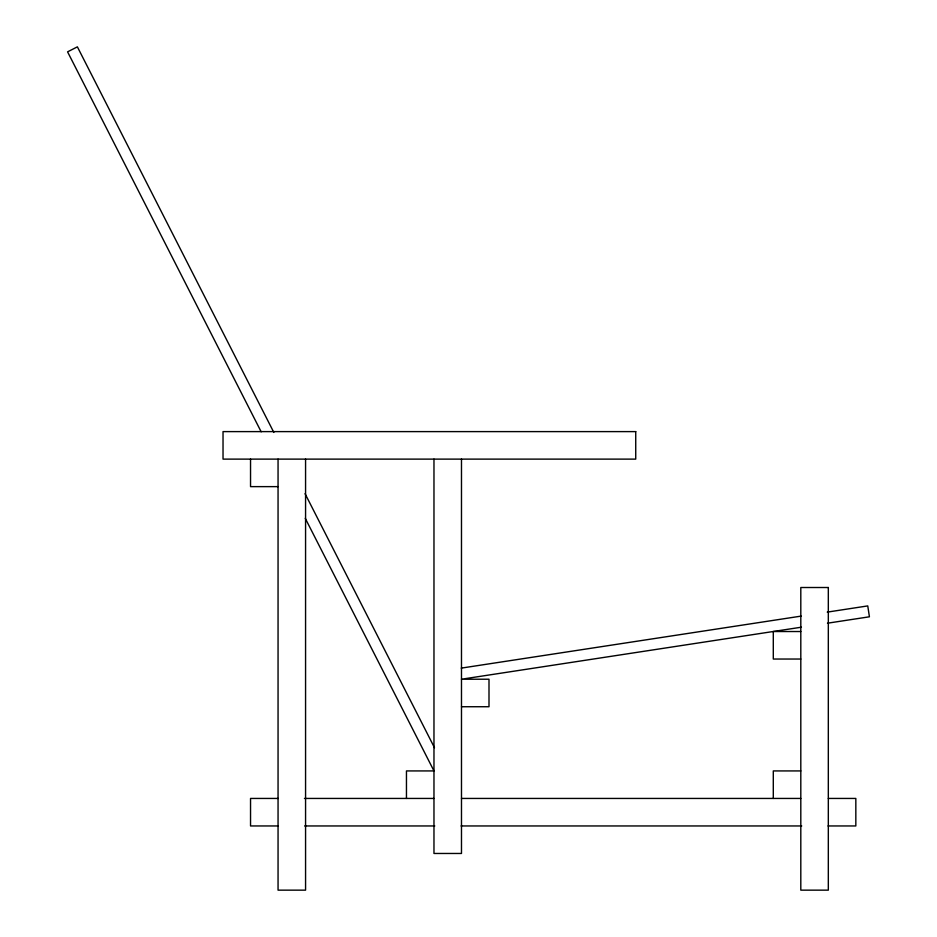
<?xml version="1.0" encoding="UTF-8"?>
<svg xmlns="http://www.w3.org/2000/svg" width="937" height="937" viewBox="0 0 937 937"><rect width="100%" height="100%" fill="white"/><g stroke="black" fill="none" stroke-linecap="round" stroke-linejoin="round"><path stroke-width="1.41" d="M461.262 668.116L801.217 616.101M827.254 612.119L867.756 605.911L869.419 616.792L827.476 623.21M801.428 627.193L461.484 679.22L488.997 679.22L488.997 706.732L461.484 706.732M278.055 486.631L250.542 486.631L250.542 459.118M800.807 631.526L773.294 631.526L773.294 659.039L800.807 659.039M800.807 770.928L773.294 770.928L773.294 798.441M278.23 798.441L250.542 798.441L250.542 825.954L278.324 825.954M304.455 798.441L433.972 798.441M461.484 798.441L800.807 798.441M828.32 798.441L855.832 798.441L855.832 825.954L828.05 825.954M304.642 825.954L434.768 825.954M461.086 825.954L801.732 825.954M273.85 432.449L77.384 46.85L67.581 51.851L261.165 431.793M305.052 493.67L434.475 747.691M305.263 518.325L433.972 770.928L406.459 770.928L406.459 798.441M461.484 459.118L461.484 853.466L433.972 853.466L433.972 459.118M305.567 459.118L305.567 890.15L278.055 890.15L278.055 459.118M635.731 431.606L223.029 431.606L223.029 459.118L635.731 459.118L635.731 431.606M828.32 587.511L800.807 587.511L800.807 890.15L828.32 890.15L828.32 587.511"/></g></svg>
